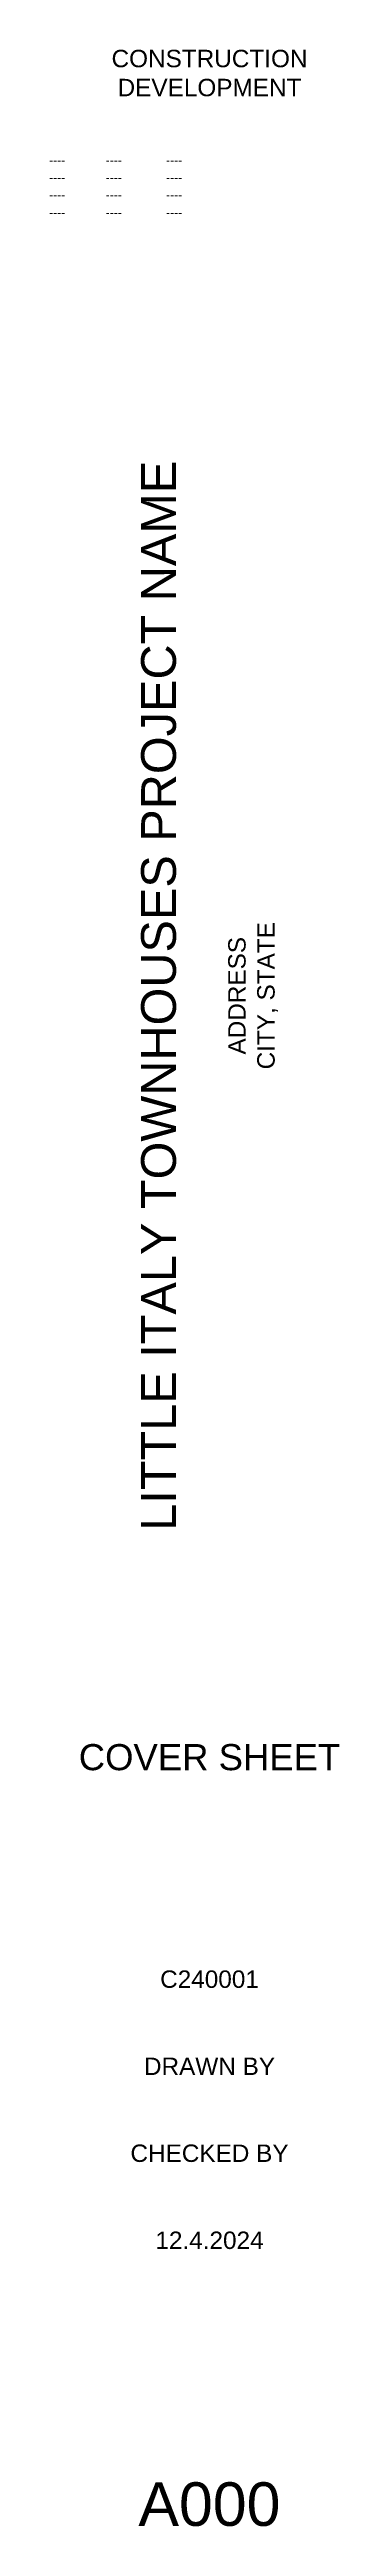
# Paper-space layout 'A000' of a CAD drawing. Header units: millimetres. Extents: x 1136 to 33985, y 66 to 12355.
# Drawn here: x 1136 to 1202, y 66 to 635 of the extents above.
import ezdxf

# ---------------------------------------------------------------- set-up
doc = ezdxf.new("R2010")
doc.units = ezdxf.units.MM
doc.header["$LTSCALE"] = 25.4
doc.styles.get("Standard").update_dxf_attribs({"font": 'arial.ttf'})

psp = doc.layouts.new('A000')

# ---------------------------------------------------------------- texts
at = {"attachment_point": 4}
for s, width, heights, insert, char_height in [('\\pxqc;CONSTRUCTION DEVELOPMENT', 76, [13.44], (1134.34, 630.07), 4), ('\\pxqc;----', 6, [3], (1134.34, 610.07), 2), ('\\pxqc;----', 20, [3], (1140.34, 610.07), 2), ('\\pxql;----', 48, [3], (1162.34, 610.07), 2), ('\\pxqc;----', 6, [3], (1134.34, 606.07), 2), ('\\pxqc;----', 20, [3], (1140.34, 606.07), 2), ('\\pxql;----', 48, [3], (1162.34, 606.07), 2), ('\\pxqc;----', 6, [3], (1134.34, 602.07), 2), ('\\pxqc;----', 6, [3], (1134.34, 598.07), 2), ('\\pxqc;----', 20, [3], (1140.34, 602.07), 2), ('\\pxqc;----', 20, [3], (1140.34, 598.07), 2), ('\\pxql;----', 48, [3], (1162.34, 602.07), 2), ('\\pxql;----', 48, [3], (1162.34, 598.07), 2), ('\\pxqc;COVER SHEET', 76, [30.29], (1134.34, 243.07), 6), ('\\pxqc;C240001', 76, [11.02], (1134.34, 192.07), 4), ('\\pxqc;DRAWN BY', 76, [11.88], (1134.34, 172.07), 4), ('\\pxqc;CHECKED BY', 76, [11.65], (1134.34, 152.07), 4), ('\\pxqc;12.4.2024', 76, [11.64], (1134.34, 132.07), 4), ('\\pxsm1,qc;A000', 76.0247, [63.09], (1134.31, 71.4), 10)]:
    psp.add_mtext_dynamic_manual_height_columns(s, width=width, gutter_width=54.36, heights=heights, dxfattribs=dict(at, insert=insert, char_height=char_height))
at = {"insert": (1172.34, 268.07), "char_height": 10.8716, "attachment_point": 4, "rotation": 90}
psp.add_mtext_dynamic_manual_height_columns('\\pxqc;{\\H0.73586x;LITTLE ITALY TOWNHOUSES PROJECT NAME\\P\\H0.5x;\\PADDRESS\\PCITY, STATE}', width=300, gutter_width=54.36, heights=[75.98], dxfattribs=at)

doc.saveas('drawing.dxf')
